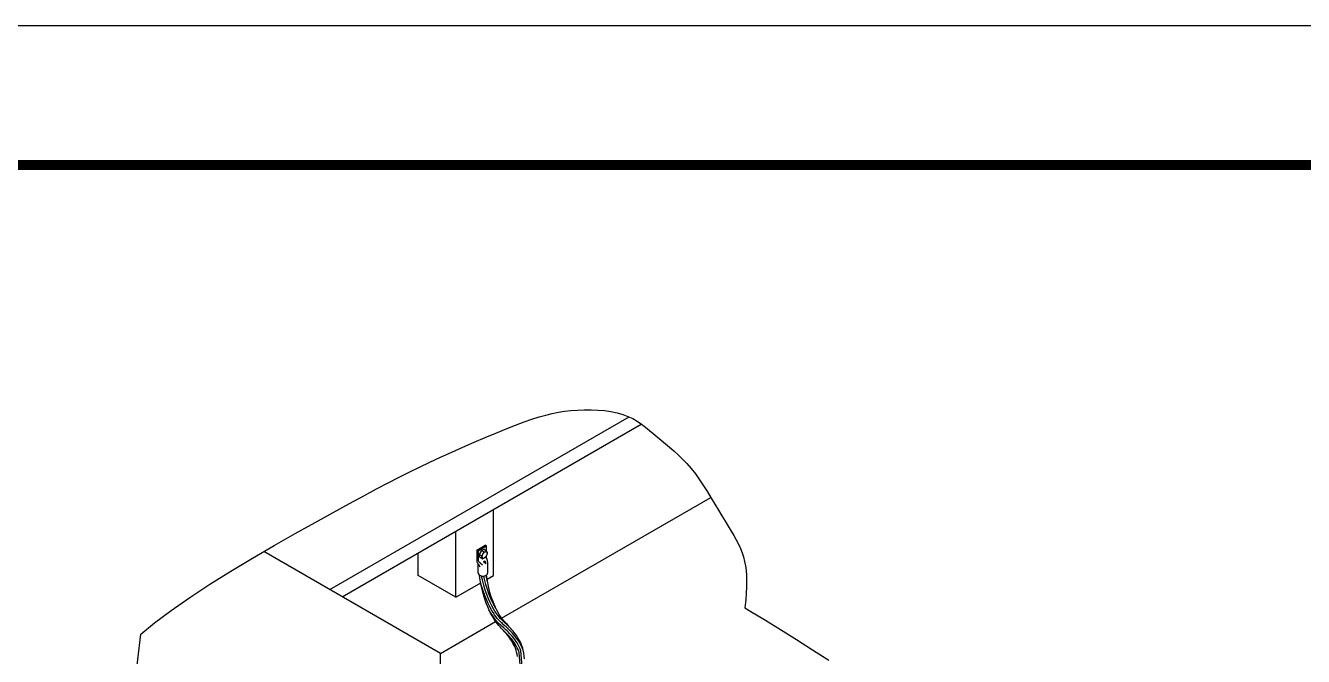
# Paper-space layout 'Layout4' of a CAD drawing. Header units: millimetres. Extents: x 16 to 267, y 19 to 196.
# Drawn here: x 190.31 to 228.63, y 176.81 to 195.73 of the extents above; entities that cross this region are included whole.
import ezdxf

# ---------------------------------------------------------------- set-up
doc = ezdxf.new("R2010")
doc.units = ezdxf.units.MM
doc.layers.get('0').update_dxf_attribs({"lineweight": 25})
for name, color, linetype in [('C01', 1, 'Continuous'), ('C02', 42, 'Continuous'), ('C03', 7, 'Continuous')]:
    doc.layers.add(name, color=color, linetype=linetype)

psp = doc.layouts.new('Layout4')

# ---------------------------------------------------------------- linework, layer by layer
psp.add_line((16.019, 195.728), (266.956, 195.728))
at = {"const_width": 0.299}
psp.add_lwpolyline([(30.955, 23.656), (30.955, 191.546), (262.774, 191.546), (262.774, 23.656)], close=True, dxfattribs=at)
at = {"layer": 'C01'}
for p, q in [((205.497, 183.924), (205.713, 183.993)), ((205.713, 183.993), (205.914, 184.05)), ((205.914, 184.05), (206.106, 184.097)), ((206.106, 184.097), (206.293, 184.134)), ((206.293, 184.134), (206.479, 184.162)), ((206.479, 184.162), (206.668, 184.183)), ((206.668, 184.183), (206.865, 184.198)), ((206.865, 184.198), (207.066, 184.206)), ((207.066, 184.206), (207.27, 184.206)), ((207.27, 184.206), (207.473, 184.198)), ((207.473, 184.198), (207.673, 184.181)), ((207.673, 184.181), (207.866, 184.154)), ((207.866, 184.154), (208.049, 184.117)), ((208.049, 184.117), (208.221, 184.069)), ((208.221, 184.069), (208.378, 184.01)), ((208.378, 184.01), (208.522, 183.941)), ((204.42, 183.511), (204.724, 183.635)), ((204.724, 183.635), (205.007, 183.745)), ((205.007, 183.745), (205.263, 183.841)), ((205.263, 183.841), (205.497, 183.924)), ((208.522, 183.941), (208.656, 183.863)), ((208.656, 183.863), (208.782, 183.777)), ((208.782, 183.777), (208.902, 183.686)), ((208.902, 183.686), (209.02, 183.591)), ((209.02, 183.591), (209.136, 183.493)), ((203.43, 183.088), (203.767, 183.235)), ((203.767, 183.235), (204.099, 183.377)), ((204.099, 183.377), (204.42, 183.511)), ((209.136, 183.493), (209.254, 183.393)), ((209.254, 183.393), (209.375, 183.293)), ((209.375, 183.293), (209.5, 183.191)), ((209.5, 183.191), (209.627, 183.085)), ((202.758, 182.786), (203.092, 182.937)), ((203.092, 182.937), (203.43, 183.088)), ((209.627, 183.085), (209.756, 182.975)), ((209.756, 182.975), (209.886, 182.857)), ((209.886, 182.857), (210.016, 182.731)), ((201.821, 182.34), (202.125, 182.489)), ((202.125, 182.489), (202.435, 182.636)), ((202.435, 182.636), (202.758, 182.786)), ((210.016, 182.731), (210.145, 182.594)), ((210.145, 182.594), (210.273, 182.445)), ((210.273, 182.445), (210.399, 182.284)), ((201.188, 182.019), (201.512, 182.186)), ((201.512, 182.186), (201.821, 182.34)), ((210.399, 182.284), (210.522, 182.111)), ((210.522, 182.111), (210.642, 181.931)), ((200.455, 181.63), (200.839, 181.836)), ((200.839, 181.836), (201.188, 182.019)), ((210.642, 181.931), (210.759, 181.747)), ((210.759, 181.747), (210.873, 181.561)), ((199.54, 181.131), (200.025, 181.397)), ((200.025, 181.397), (200.455, 181.63)), ((210.873, 181.561), (210.983, 181.377)), ((210.983, 181.377), (211.09, 181.198)), ((198.994, 180.829), (199.54, 181.131)), ((211.09, 181.198), (211.192, 181.026)), ((211.192, 181.026), (211.29, 180.866)), ((198.398, 180.496), (198.994, 180.829)), ((211.29, 180.866), (211.382, 180.715)), ((211.382, 180.715), (211.469, 180.571)), ((211.469, 180.571), (211.55, 180.435)), ((197.122, 179.76), (197.769, 180.138)), ((197.769, 180.138), (198.398, 180.496)), ((211.55, 180.435), (211.624, 180.303)), ((211.624, 180.303), (211.691, 180.175)), ((211.691, 180.175), (211.751, 180.048)), ((196.473, 179.371), (197.122, 179.76)), ((211.751, 180.048), (211.801, 179.922)), ((211.801, 179.922), (211.843, 179.794)), ((211.843, 179.794), (211.877, 179.663)), ((195.839, 178.976), (196.473, 179.371)), ((204.083, 179.683), (204.083, 179.622)), ((211.877, 179.663), (211.903, 179.527)), ((211.903, 179.527), (211.92, 179.385)), ((211.92, 179.385), (211.931, 179.234)), ((195.236, 178.581), (195.839, 178.976)), ((211.931, 179.234), (211.935, 179.073)), ((211.935, 179.073), (211.933, 178.899)), ((194.679, 178.193), (195.236, 178.581)), ((211.925, 178.712), (211.911, 178.51)), ((211.933, 178.899), (211.925, 178.712)), ((211.911, 178.51), (211.885, 178.265)), ((211.885, 178.265), (212.067, 178.157)), ((193.773, 177.483), (194.181, 177.818)), ((194.181, 177.818), (194.679, 178.193)), ((212.067, 178.157), (212.499, 177.895)), ((212.499, 177.895), (212.955, 177.616)), ((193.37, 174.23), (193.773, 177.483)), ((212.955, 177.616), (213.427, 177.321)), ((213.427, 177.321), (213.911, 177.013)), ((213.911, 177.013), (214.4, 176.695))]:
    psp.add_line(p, q, dxfattribs=at)
at = {"layer": 'C01', "ltscale": 1.6}
for points in [[(205.253, 176.923), (205.231, 176.997), (205.206, 177.065), (205.178, 177.131), (205.146, 177.193), (205.111, 177.253), (205.074, 177.31), (205.036, 177.364), (204.996, 177.414), (204.956, 177.462), (204.916, 177.507), (204.877, 177.549), (204.838, 177.588), (204.8, 177.625), (204.762, 177.661), (204.724, 177.695), (204.687, 177.729), (204.65, 177.762), (204.612, 177.796), (204.575, 177.831), (204.537, 177.867), (204.499, 177.908), (204.46, 177.953), (204.419, 178.004), (204.376, 178.063), (204.332, 178.131), (204.285, 178.209), (204.236, 178.299), (204.186, 178.401), (204.135, 178.514), (204.085, 178.64), (204.036, 178.778), (203.99, 178.929), (203.956, 179.06)], [(204.846, 177.674), (204.808, 177.71), (204.77, 177.745), (204.732, 177.779), (204.695, 177.812), (204.658, 177.845), (204.621, 177.879), (204.585, 177.915), (204.549, 177.953), (204.511, 177.996), (204.472, 178.045), (204.432, 178.101), (204.389, 178.167), (204.344, 178.243), (204.296, 178.33), (204.247, 178.429), (204.197, 178.54), (204.147, 178.664), (204.1, 178.799), (204.054, 178.948), (204.013, 179.109), (203.989, 179.223)], [(204.417, 178.25), (204.402, 178.276), (204.356, 178.361), (204.307, 178.458), (204.259, 178.567), (204.21, 178.687), (204.163, 178.82), (204.119, 178.966), (204.078, 179.124), (204.058, 179.222)], [(204.167, 179.05), (204.144, 179.139), (204.121, 179.246)], [(205.285, 175.578), (205.167, 176.976), (205.144, 177.04), (205.117, 177.102), (205.087, 177.161), (205.054, 177.218), (205.019, 177.272), (204.982, 177.323), (204.944, 177.372), (204.905, 177.418), (204.867, 177.462), (204.829, 177.502), (204.791, 177.54), (204.754, 177.576), (204.716, 177.611), (204.679, 177.645), (204.642, 177.679), (204.605, 177.712), (204.567, 177.746), (204.529, 177.782), (204.49, 177.82), (204.449, 177.863), (204.408, 177.91), (204.365, 177.964), (204.321, 178.025), (204.275, 178.096), (204.227, 178.176), (204.209, 178.21)], [(205.285, 174.87), (205.111, 176.934), (205.082, 177.015), (205.056, 177.073), (205.028, 177.129), (204.996, 177.183), (204.963, 177.234), (204.928, 177.283), (204.891, 177.33), (204.854, 177.374), (204.817, 177.416), (204.78, 177.456), (204.744, 177.493), (204.707, 177.528), (204.671, 177.562), (204.661, 177.571)]]:
    psp.add_lwpolyline(points, dxfattribs=at)
at = {"layer": 'C02', "ltscale": 1.6}
for p, q in [((203.844, 179.999), (204.097, 180.145)), ((203.882, 179.977), (204.135, 180.123)), ((204.135, 180.123), (204.097, 180.145)), ((204.135, 179.974), (204.135, 180.123)), ((203.844, 179.999), (203.844, 179.67)), ((203.882, 179.977), (203.844, 179.999)), ((203.882, 179.977), (203.882, 179.692)), ((204.135, 179.787), (204.135, 179.836)), ((203.881, 179.587), (203.938, 179.501)), ((203.941, 179.622), (204.018, 179.554)), ((204.041, 179.659), (204.083, 179.683)), ((204.041, 179.659), (204.115, 179.594)), ((204.083, 179.683), (204.115, 179.594))]:
    psp.add_line(p, q, dxfattribs=at)
at = {"layer": 'C02'}
for p, q in [((203.983, 179.986), (203.917, 179.871)), ((203.934, 179.786), (203.917, 179.871)), ((203.986, 179.832), (203.917, 179.871)), ((204.008, 179.743), (203.934, 179.786)), ((204.066, 180.014), (203.983, 179.986)), ((204.052, 179.946), (203.983, 179.986)), ((204.091, 179.767), (204.019, 179.742)), ((204.14, 179.971), (204.066, 180.014)), ((204.159, 179.878), (204.099, 179.773)), ((204.161, 179.887), (204.147, 179.962)), ((203.883, 179.323), (203.883, 179.577)), ((204.174, 179.323), (204.174, 179.552)), ((202.755, 164.034), (202.755, 176.903))]:
    psp.add_line(p, q, dxfattribs=at)
for centre, radius, start, end in [((203.878, 179.97), 0.176, 307.9752, 352.0031), ((203.904, 179.772), 0.102, 345.499, 36.1892), ((204.015, 179.754), 0.0132, 240, 289.1154), ((204.063, 180.047), 0.102, 263.8935, 314.4182), ((204.087, 179.779), 0.0132, 289.1154, 330), ((203.746, 179.594), 0.431, 354.3826, 29.8526), ((204.134, 179.96), 0.0132, 10.8835, 60), ((204.148, 179.885), 0.0132, 330, 10.8835)]:
    psp.add_arc(centre, radius, start, end, dxfattribs=at)
at = {"layer": 'C02', "ltscale": 1.6}
for centre, start, end in [((203.963, 179.674), 181.9565, 227.0468), ((203.997, 179.727), 197.037, 242.1272)]:
    psp.add_arc(centre, 0.119, start, end, dxfattribs=at)
at = {"layer": 'C02'}
psp.add_ellipse((204.079, 179.854), major_axis=(0.0572, 0.0991), ratio=0.500279, dxfattribs=at)
at = {"layer": 'C02', "linetype": 'Continuous'}
psp.add_ellipse((204.028, 179.323), major_axis=(-0.146, 0), ratio=0.708671, start_param=0, end_param=3.141593, dxfattribs=at)
at = {"layer": 'C03'}
for p, q in [((199.441, 178.816), (208.41, 183.994)), ((199.811, 178.603), (208.778, 183.78)), ((204.589, 177.962), (210.86, 181.582)), ((204.342, 179.241), (204.342, 181.219)), ((203.212, 178.589), (203.212, 180.567)), ((202.755, 176.903), (197.462, 179.959)), ((202.082, 179.241), (202.082, 179.915)), ((203.212, 178.589), (202.082, 179.241)), ((203.212, 178.589), (203.962, 179.022)), ((204.153, 179.132), (204.342, 179.241)), ((202.755, 176.903), (204.409, 177.858))]:
    psp.add_line(p, q, dxfattribs=at)
at = {"layer": 'C03', "ltscale": 1.6}
for points in [[(205.062, 176.807), (205.052, 176.879), (205.039, 176.942), (205.023, 177), (205.004, 177.056), (204.982, 177.11), (204.958, 177.163), (204.93, 177.214), (204.901, 177.264), (204.87, 177.311), (204.839, 177.357), (204.807, 177.4), (204.774, 177.441), (204.742, 177.48), (204.71, 177.517), (204.677, 177.553), (204.644, 177.589), (204.61, 177.626), (204.576, 177.662), (204.541, 177.701), (204.504, 177.741), (204.465, 177.786), (204.426, 177.836), (204.385, 177.892), (204.343, 177.955), (204.301, 178.025), (204.259, 178.105), (204.216, 178.194), (204.172, 178.295), (204.127, 178.408), (204.084, 178.533), (204.042, 178.671), (204.003, 178.822), (203.969, 178.985), (203.939, 179.161), (203.929, 179.247)], [(205.275, 176.739), (205.267, 176.831), (205.255, 176.914), (205.24, 176.989), (205.221, 177.06), (205.198, 177.128), (205.171, 177.193), (205.142, 177.255), (205.11, 177.315), (205.076, 177.372), (205.042, 177.426), (205.006, 177.477), (204.97, 177.525), (204.935, 177.57), (204.899, 177.613), (204.865, 177.653), (204.83, 177.692), (204.795, 177.729), (204.761, 177.766), (204.727, 177.803), (204.693, 177.84), (204.659, 177.878), (204.624, 177.918), (204.589, 177.961), (204.554, 178.01), (204.518, 178.064), (204.481, 178.127), (204.443, 178.198), (204.403, 178.28), (204.362, 178.374), (204.321, 178.479), (204.28, 178.597), (204.24, 178.727), (204.204, 178.869), (204.171, 179.023), (204.143, 179.19), (204.135, 179.255)]]:
    psp.add_lwpolyline(points, dxfattribs=at)

doc.saveas('drawing.dxf')
